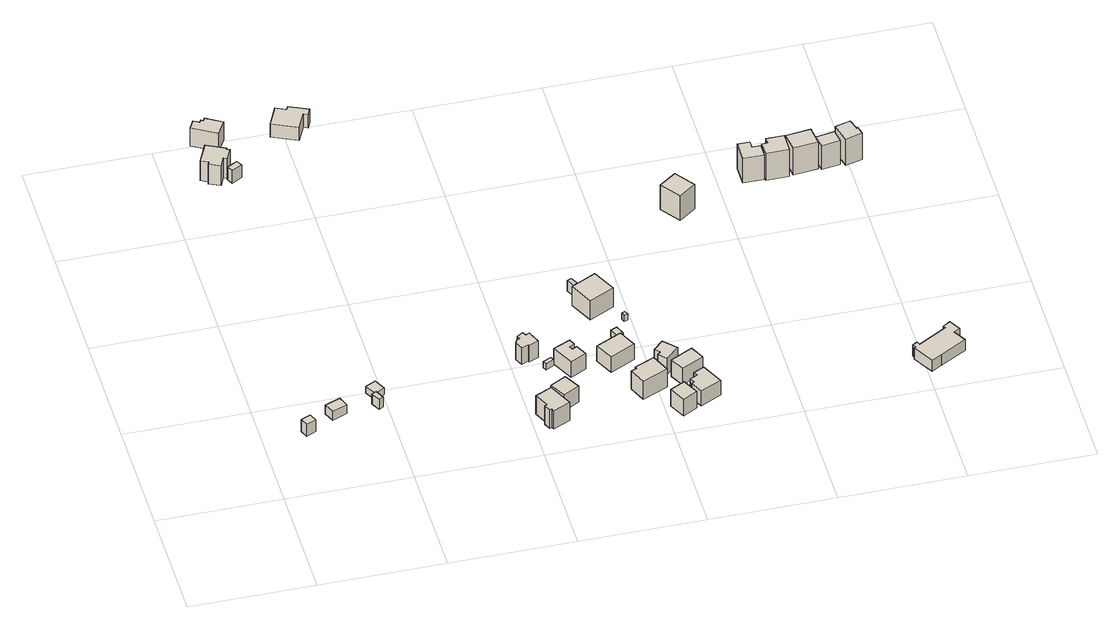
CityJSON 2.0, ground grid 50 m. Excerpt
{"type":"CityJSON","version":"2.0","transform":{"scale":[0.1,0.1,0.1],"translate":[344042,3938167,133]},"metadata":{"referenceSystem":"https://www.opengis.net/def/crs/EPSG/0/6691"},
"CityObjects":{
"building1":{"type":"Building","attributes":{"measuredHeight":6.3,"BuildingIDAttribute.prefecture":"14","BuildingIDAttribute.city":"14151","BuildingDetailAttribute.surveyYear":2015,"BuildingLandSlideRiskAttribute.description":"1","BuildingLandSlideRiskAttribute.areaType":"2"},"geometry":[{"type":"Solid","lod":"1","boundaries":[[[[0,1,2,3]],[[2,4,5,3]],[[1,6,4,2]],[[0,7,6,1]],[[3,5,7,0]],[[4,6,7,5]]]]}]},
"building2":{"type":"Building","attributes":{"measuredHeight":4.7,"BuildingIDAttribute.prefecture":"14","BuildingIDAttribute.city":"14151","BuildingDetailAttribute.surveyYear":2015,"BuildingLandSlideRiskAttribute.description":"1","BuildingLandSlideRiskAttribute.areaType":"2"},"geometry":[{"type":"Solid","lod":"1","boundaries":[[[[8,9,10,11]],[[10,12,13,11]],[[9,14,12,10]],[[8,15,14,9]],[[11,13,15,8]],[[12,14,15,13]]]]}]},
"building3":{"type":"Building","attributes":{"usage":"411","measuredHeight":10.7,"storeysAboveGround":2,"BuildingIDAttribute.prefecture":"14","BuildingIDAttribute.city":"14151","BuildingDetailAttribute.totalFloorArea":105.46,"BuildingDetailAttribute.buildingFootprintArea":52.73,"BuildingDetailAttribute.buildingStructureType":"610","BuildingDetailAttribute.buildingStructureOrgType":"2","BuildingDetailAttribute.orgUsage":"10","BuildingDetailAttribute.surveyYear":2015},"geometry":[{"type":"Solid","lod":"1","boundaries":[[[[16,17,18,19,20,21,22,23,24,25]],[[24,26,27,25]],[[23,28,26,24]],[[22,29,28,23]],[[21,30,29,22]],[[20,31,30,21]],[[19,32,31,20]],[[18,33,32,19]],[[17,34,33,18]],[[16,35,34,17]],[[25,27,35,16]],[[26,28,29,30,31,32,33,34,35,27]]]]}]},
"building4":{"type":"Building","attributes":{"measuredHeight":5.3,"BuildingIDAttribute.prefecture":"14","BuildingIDAttribute.city":"14151","BuildingDetailAttribute.surveyYear":2015,"BuildingLandSlideRiskAttribute.description":"1","BuildingLandSlideRiskAttribute.areaType":"2"},"geometry":[{"type":"Solid","lod":"1","boundaries":[[[[36,37,38,39]],[[38,40,41,39]],[[37,42,40,38]],[[36,43,42,37]],[[39,41,43,36]],[[40,42,43,41]]]]}]},
"building5":{"type":"Building","attributes":{"measuredHeight":4.3,"BuildingIDAttribute.prefecture":"14","BuildingIDAttribute.city":"14151","BuildingDetailAttribute.surveyYear":2015,"BuildingLandSlideRiskAttribute.description":"1","BuildingLandSlideRiskAttribute.areaType":"2"},"geometry":[{"type":"Solid","lod":"1","boundaries":[[[[44,45,46,47]],[[46,48,49,47]],[[45,50,48,46]],[[44,51,50,45]],[[47,49,51,44]],[[48,50,51,49]]]]}]},
"building6":{"type":"Building","attributes":{"measuredHeight":6.4,"BuildingIDAttribute.prefecture":"14","BuildingIDAttribute.city":"14151","BuildingDetailAttribute.surveyYear":2015},"geometry":[{"type":"Solid","lod":"1","boundaries":[[[[52,53,54,55]],[[54,56,57,55]],[[53,58,56,54]],[[52,59,58,53]],[[55,57,59,52]],[[56,58,59,57]]]]}]},
"building7":{"type":"Building","attributes":{"usage":"411","measuredHeight":10,"storeysAboveGround":2,"BuildingIDAttribute.prefecture":"14","BuildingIDAttribute.city":"14151","BuildingDetailAttribute.totalFloorArea":93.07,"BuildingDetailAttribute.buildingFootprintArea":46.53,"BuildingDetailAttribute.buildingStructureType":"601","BuildingDetailAttribute.buildingStructureOrgType":"1","BuildingDetailAttribute.orgUsage":"10","BuildingDetailAttribute.surveyYear":2015},"geometry":[{"type":"Solid","lod":"1","boundaries":[[[[60,61,62,63,64,65,66,67]],[[66,68,69,67]],[[65,70,68,66]],[[64,71,70,65]],[[63,72,71,64]],[[62,73,72,63]],[[61,74,73,62]],[[60,75,74,61]],[[67,69,75,60]],[[68,70,71,72,73,74,75,69]]]]}]},
"building8":{"type":"Building","attributes":{"usage":"411","measuredHeight":8,"storeysAboveGround":2,"BuildingIDAttribute.prefecture":"14","BuildingIDAttribute.city":"14151","BuildingDetailAttribute.totalFloorArea":197.4,"BuildingDetailAttribute.buildingFootprintArea":98.7,"BuildingDetailAttribute.buildingStructureType":"601","BuildingDetailAttribute.buildingStructureOrgType":"1","BuildingDetailAttribute.orgUsage":"10","BuildingDetailAttribute.surveyYear":2015},"geometry":[{"type":"Solid","lod":"1","boundaries":[[[[76,77,78,79,80,81,82,83]],[[82,84,85,83]],[[81,86,84,82]],[[80,87,86,81]],[[79,88,87,80]],[[78,89,88,79]],[[77,90,89,78]],[[76,91,90,77]],[[83,85,91,76]],[[84,86,87,88,89,90,91,85]]]]}]},
"building9":{"type":"Building","attributes":{"usage":"411","measuredHeight":10.4,"storeysAboveGround":2,"BuildingIDAttribute.prefecture":"14","BuildingIDAttribute.city":"14151","BuildingDetailAttribute.totalFloorArea":130.34,"BuildingDetailAttribute.buildingFootprintArea":65.17,"BuildingDetailAttribute.buildingStructureType":"610","BuildingDetailAttribute.buildingStructureOrgType":"2","BuildingDetailAttribute.orgUsage":"10","BuildingDetailAttribute.surveyYear":2015,"BuildingLandSlideRiskAttribute.description":"1","BuildingLandSlideRiskAttribute.areaType":"1"},"geometry":[{"type":"Solid","lod":"1","boundaries":[[[[92,93,94,95,96,97,98,99]],[[98,100,101,99]],[[97,102,100,98]],[[96,103,102,97]],[[95,104,103,96]],[[94,105,104,95]],[[93,106,105,94]],[[92,107,106,93]],[[99,101,107,92]],[[100,102,103,104,105,106,107,101]]]]}]},
"building10":{"type":"Building","attributes":{"usage":"411","measuredHeight":9.1,"storeysAboveGround":2,"BuildingIDAttribute.prefecture":"14","BuildingIDAttribute.city":"14151","BuildingDetailAttribute.totalFloorArea":59.56,"BuildingDetailAttribute.buildingFootprintArea":29.78,"BuildingDetailAttribute.buildingStructureType":"601","BuildingDetailAttribute.buildingStructureOrgType":"1","BuildingDetailAttribute.orgUsage":"10","BuildingDetailAttribute.surveyYear":2015,"BuildingLandSlideRiskAttribute.description":"1","BuildingLandSlideRiskAttribute.areaType":"1"},"geometry":[{"type":"Solid","lod":"1","boundaries":[[[[108,109,110,111,112,113,114,115,116,117,118]],[[117,119,120,118]],[[116,121,119,117]],[[115,122,121,116]],[[114,123,122,115]],[[113,124,123,114]],[[112,125,124,113]],[[111,126,125,112]],[[110,127,126,111]],[[109,128,127,110]],[[108,129,128,109]],[[118,120,129,108]],[[119,121,122,123,124,125,126,127,128,129,120]]]]}]},
"building11":{"type":"Building","attributes":{"usage":"413","measuredHeight":8.2,"storeysAboveGround":2,"BuildingIDAttribute.prefecture":"14","BuildingIDAttribute.city":"14151","BuildingDetailAttribute.totalFloorArea":75.56,"BuildingDetailAttribute.buildingFootprintArea":37.78,"BuildingDetailAttribute.buildingStructureType":"610","BuildingDetailAttribute.buildingStructureOrgType":"2","BuildingDetailAttribute.orgUsage":"30","BuildingDetailAttribute.surveyYear":2015},"geometry":[{"type":"Solid","lod":"1","boundaries":[[[[130,131,132,133]],[[132,134,135,133]],[[131,136,134,132]],[[130,137,136,131]],[[133,135,137,130]],[[134,136,137,135]]]]}]},
"building12":{"type":"Building","attributes":{"BuildingIDAttribute.prefecture":"14","BuildingIDAttribute.city":"14151","BuildingDetailAttribute.surveyYear":2015},"geometry":[{"type":"Solid","lod":"1","boundaries":[[[[138,139,140,141]],[[140,142,143,141]],[[139,144,142,140]],[[138,145,144,139]],[[141,143,145,138]],[[142,144,145,143]]]]}]},
"building13":{"type":"Building","attributes":{"usage":"422","measuredHeight":7.9,"storeysAboveGround":2,"BuildingIDAttribute.prefecture":"14","BuildingIDAttribute.city":"14151","BuildingDetailAttribute.totalFloorArea":95.09,"BuildingDetailAttribute.buildingFootprintArea":47.54,"BuildingDetailAttribute.buildingStructureType":"610","BuildingDetailAttribute.buildingStructureOrgType":"2","BuildingDetailAttribute.orgUsage":"137","BuildingDetailAttribute.surveyYear":2015},"geometry":[{"type":"Solid","lod":"1","boundaries":[[[[146,147,148,149,150,151,152,153]],[[152,154,155,153]],[[151,156,154,152]],[[150,157,156,151]],[[149,158,157,150]],[[148,159,158,149]],[[147,160,159,148]],[[146,161,160,147]],[[153,155,161,146]],[[154,156,157,158,159,160,161,155]]]]}]},
"building14":{"type":"Building","attributes":{"usage":"411","measuredHeight":7.9,"storeysAboveGround":2,"BuildingIDAttribute.prefecture":"14","BuildingIDAttribute.city":"14151","BuildingDetailAttribute.totalFloorArea":130.94,"BuildingDetailAttribute.buildingFootprintArea":65.47,"BuildingDetailAttribute.buildingStructureType":"610","BuildingDetailAttribute.buildingStructureOrgType":"2","BuildingDetailAttribute.orgUsage":"10","BuildingDetailAttribute.surveyYear":2015},"geometry":[{"type":"Solid","lod":"1","boundaries":[[[[162,163,164,165]],[[164,166,167,165]],[[163,168,166,164]],[[162,169,168,163]],[[165,167,169,162]],[[166,168,169,167]]]]}]},
"building15":{"type":"Building","attributes":{"measuredHeight":5.4,"BuildingIDAttribute.prefecture":"14","BuildingIDAttribute.city":"14151","BuildingDetailAttribute.surveyYear":2015,"BuildingLandSlideRiskAttribute.description":"1","BuildingLandSlideRiskAttribute.areaType":"1"},"geometry":[{"type":"Solid","lod":"1","boundaries":[[[[170,171,172,173]],[[172,174,175,173]],[[171,176,174,172]],[[170,177,176,171]],[[173,175,177,170]],[[174,176,177,175]]]]}]},
"building16":{"type":"Building","attributes":{"usage":"411","measuredHeight":10.3,"storeysAboveGround":2,"BuildingIDAttribute.prefecture":"14","BuildingIDAttribute.city":"14151","BuildingDetailAttribute.totalFloorArea":127.58,"BuildingDetailAttribute.buildingFootprintArea":63.79,"BuildingDetailAttribute.buildingStructureType":"601","BuildingDetailAttribute.buildingStructureOrgType":"1","BuildingDetailAttribute.orgUsage":"10","BuildingDetailAttribute.surveyYear":2015},"geometry":[{"type":"Solid","lod":"1","boundaries":[[[[178,179,180,181,182,183]],[[182,184,185,183]],[[181,186,184,182]],[[180,187,186,181]],[[179,188,187,180]],[[178,189,188,179]],[[183,185,189,178]],[[184,186,187,188,189,185]]]]}]},
"building17":{"type":"Building","attributes":{"measuredHeight":3.5,"BuildingIDAttribute.prefecture":"14","BuildingIDAttribute.city":"14151","BuildingDetailAttribute.surveyYear":2015},"geometry":[{"type":"Solid","lod":"1","boundaries":[[[[190,191,192,193]],[[192,194,195,193]],[[191,196,194,192]],[[190,197,196,191]],[[193,195,197,190]],[[194,196,197,195]]]]}]},
"building18":{"type":"Building","attributes":{"usage":"411","measuredHeight":10.6,"storeysAboveGround":2,"BuildingIDAttribute.prefecture":"14","BuildingIDAttribute.city":"14151","BuildingDetailAttribute.totalFloorArea":198.86,"BuildingDetailAttribute.buildingFootprintArea":99.43,"BuildingDetailAttribute.buildingStructureType":"601","BuildingDetailAttribute.buildingStructureOrgType":"1","BuildingDetailAttribute.orgUsage":"10","BuildingDetailAttribute.surveyYear":2015,"BuildingLandSlideRiskAttribute.description":"1","BuildingLandSlideRiskAttribute.areaType":"1"},"geometry":[{"type":"Solid","lod":"1","boundaries":[[[[198,199,200,201]],[[200,202,203,201]],[[199,204,202,200]],[[198,205,204,199]],[[201,203,205,198]],[[202,204,205,203]]]]}]},
"building19":{"type":"Building","attributes":{"usage":"411","measuredHeight":9,"storeysAboveGround":2,"BuildingIDAttribute.prefecture":"14","BuildingIDAttribute.city":"14151","BuildingDetailAttribute.totalFloorArea":67.85,"BuildingDetailAttribute.buildingFootprintArea":33.92,"BuildingDetailAttribute.buildingStructureType":"601","BuildingDetailAttribute.buildingStructureOrgType":"1","BuildingDetailAttribute.orgUsage":"10","BuildingDetailAttribute.surveyYear":2015},"geometry":[{"type":"Solid","lod":"1","boundaries":[[[[206,207,208,209]],[[208,210,211,209]],[[207,212,210,208]],[[206,213,212,207]],[[209,211,213,206]],[[210,212,213,211]]]]}]},
"building20":{"type":"Building","attributes":{"BuildingIDAttribute.prefecture":"14","BuildingIDAttribute.city":"14151","BuildingDetailAttribute.surveyYear":2015},"geometry":[{"type":"Solid","lod":"1","boundaries":[[[[214,215,216,217]],[[216,218,219,217]],[[215,220,218,216]],[[214,221,220,215]],[[217,219,221,214]],[[218,220,221,219]]]]}]},
"building21":{"type":"Building","attributes":{"usage":"411","measuredHeight":8.5,"storeysAboveGround":2,"BuildingIDAttribute.prefecture":"14","BuildingIDAttribute.city":"14151","BuildingDetailAttribute.totalFloorArea":62.32,"BuildingDetailAttribute.buildingFootprintArea":31.16,"BuildingDetailAttribute.buildingStructureType":"601","BuildingDetailAttribute.buildingStructureOrgType":"1","BuildingDetailAttribute.orgUsage":"10","BuildingDetailAttribute.surveyYear":2015},"geometry":[{"type":"Solid","lod":"1","boundaries":[[[[222,223,224,225,226,227]],[[226,228,229,227]],[[225,230,228,226]],[[224,231,230,225]],[[223,232,231,224]],[[222,233,232,223]],[[227,229,233,222]],[[228,230,231,232,233,229]]]]}]},
"building22":{"type":"Building","attributes":{"usage":"411","measuredHeight":9.1,"storeysAboveGround":2,"BuildingIDAttribute.prefecture":"14","BuildingIDAttribute.city":"14151","BuildingDetailAttribute.totalFloorArea":90.68,"BuildingDetailAttribute.buildingFootprintArea":45.34,"BuildingDetailAttribute.buildingStructureType":"601","BuildingDetailAttribute.buildingStructureOrgType":"1","BuildingDetailAttribute.orgUsage":"10","BuildingDetailAttribute.surveyYear":2015},"geometry":[{"type":"Solid","lod":"1","boundaries":[[[[234,235,236,237]],[[236,238,239,237]],[[235,240,238,236]],[[234,241,240,235]],[[237,239,241,234]],[[238,240,241,239]]]]}]},
"building23":{"type":"Building","attributes":{"usage":"411","measuredHeight":8.4,"storeysAboveGround":2,"BuildingIDAttribute.prefecture":"14","BuildingIDAttribute.city":"14151","BuildingDetailAttribute.totalFloorArea":113.86,"BuildingDetailAttribute.buildingFootprintArea":56.93,"BuildingDetailAttribute.buildingStructureType":"601","BuildingDetailAttribute.buildingStructureOrgType":"1","BuildingDetailAttribute.orgUsage":"10","BuildingDetailAttribute.surveyYear":2015},"geometry":[{"type":"Solid","lod":"1","boundaries":[[[[242,243,244,245,246,247,248,249]],[[248,250,251,249]],[[247,252,250,248]],[[246,253,252,247]],[[245,254,253,246]],[[244,255,254,245]],[[243,256,255,244]],[[242,257,256,243]],[[249,251,257,242]],[[250,252,253,254,255,256,257,251]]]]}]},
"building24":{"type":"Building","attributes":{"usage":"411","measuredHeight":17.3,"storeysAboveGround":2,"BuildingIDAttribute.prefecture":"14","BuildingIDAttribute.city":"14151","BuildingDetailAttribute.totalFloorArea":114.07,"BuildingDetailAttribute.buildingFootprintArea":57.04,"BuildingDetailAttribute.buildingStructureType":"601","BuildingDetailAttribute.buildingStructureOrgType":"1","BuildingDetailAttribute.orgUsage":"10","BuildingDetailAttribute.surveyYear":2015,"BuildingLandSlideRiskAttribute.description":"1","BuildingLandSlideRiskAttribute.areaType":"1"},"geometry":[{"type":"Solid","lod":"1","boundaries":[[[[258,259,260,261]],[[260,262,263,261]],[[259,264,262,260]],[[258,265,264,259]],[[261,263,265,258]],[[262,264,265,263]]]]}]},
"building25":{"type":"Building","attributes":{"usage":"411","measuredHeight":12.9,"storeysAboveGround":2,"BuildingIDAttribute.prefecture":"14","BuildingIDAttribute.city":"14151","BuildingDetailAttribute.totalFloorArea":83.03,"BuildingDetailAttribute.buildingFootprintArea":41.52,"BuildingDetailAttribute.buildingStructureType":"601","BuildingDetailAttribute.buildingStructureOrgType":"1","BuildingDetailAttribute.orgUsage":"10","BuildingDetailAttribute.surveyYear":2015,"BuildingLandSlideRiskAttribute.description":"1","BuildingLandSlideRiskAttribute.areaType":"1"},"geometry":[{"type":"Solid","lod":"1","boundaries":[[[[266,267,268,269,270,271]],[[270,272,273,271]],[[269,274,272,270]],[[268,275,274,269]],[[267,276,275,268]],[[266,277,276,267]],[[271,273,277,266]],[[272,274,275,276,277,273]]]]}]},
"building26":{"type":"Building","attributes":{"usage":"411","measuredHeight":16.5,"storeysAboveGround":2,"BuildingIDAttribute.prefecture":"14","BuildingIDAttribute.city":"14151","BuildingDetailAttribute.totalFloorArea":117.09,"BuildingDetailAttribute.buildingFootprintArea":58.54,"BuildingDetailAttribute.buildingStructureType":"601","BuildingDetailAttribute.buildingStructureOrgType":"1","BuildingDetailAttribute.orgUsage":"10","BuildingDetailAttribute.surveyYear":2015,"BuildingLandSlideRiskAttribute.description":"1","BuildingLandSlideRiskAttribute.areaType":"1"},"geometry":[{"type":"Solid","lod":"1","boundaries":[[[[278,279,280,281,282,283]],[[282,284,285,283]],[[281,286,284,282]],[[280,287,286,281]],[[279,288,287,280]],[[278,289,288,279]],[[283,285,289,278]],[[284,286,287,288,289,285]]]]}]},
"building27":{"type":"Building","attributes":{"usage":"411","measuredHeight":7.2,"storeysAboveGround":1,"BuildingIDAttribute.prefecture":"14","BuildingIDAttribute.city":"14151","BuildingDetailAttribute.totalFloorArea":149.62,"BuildingDetailAttribute.buildingFootprintArea":149.62,"BuildingDetailAttribute.buildingStructureType":"601","BuildingDetailAttribute.buildingStructureOrgType":"1","BuildingDetailAttribute.orgUsage":"10","BuildingDetailAttribute.surveyYear":2015},"geometry":[{"type":"Solid","lod":"1","boundaries":[[[[290,291,292,293,294,295,296,297,298,299,300,301,302,303]],[[302,304,305,303]],[[301,306,304,302]],[[300,307,306,301]],[[299,308,307,300]],[[298,309,308,299]],[[297,310,309,298]],[[296,311,310,297]],[[295,312,311,296]],[[294,313,312,295]],[[293,314,313,294]],[[292,315,314,293]],[[291,316,315,292]],[[290,317,316,291]],[[303,305,317,290]],[[304,306,307,308,309,310,311,312,313,314,315,316,317,305]]]]}]},
"building28":{"type":"Building","attributes":{"usage":"411","measuredHeight":14.2,"storeysAboveGround":2,"BuildingIDAttribute.prefecture":"14","BuildingIDAttribute.city":"14151","BuildingDetailAttribute.totalFloorArea":104.71,"BuildingDetailAttribute.buildingFootprintArea":52.35,"BuildingDetailAttribute.buildingStructureType":"601","BuildingDetailAttribute.buildingStructureOrgType":"1","BuildingDetailAttribute.orgUsage":"10","BuildingDetailAttribute.surveyYear":2015,"BuildingLandSlideRiskAttribute.description":"1","BuildingLandSlideRiskAttribute.areaType":"1"},"geometry":[{"type":"Solid","lod":"1","boundaries":[[[[318,319,320,321]],[[320,322,323,321]],[[319,324,322,320]],[[318,325,324,319]],[[321,323,325,318]],[[322,324,325,323]]]]}]},
"building29":{"type":"Building","attributes":{"usage":"411","measuredHeight":12.3,"storeysAboveGround":2,"BuildingIDAttribute.prefecture":"14","BuildingIDAttribute.city":"14151","BuildingDetailAttribute.totalFloorArea":58.77,"BuildingDetailAttribute.buildingFootprintArea":29.38,"BuildingDetailAttribute.buildingStructureType":"601","BuildingDetailAttribute.buildingStructureOrgType":"1","BuildingDetailAttribute.orgUsage":"10","BuildingDetailAttribute.surveyYear":2015,"BuildingLandSlideRiskAttribute.description":"1","BuildingLandSlideRiskAttribute.areaType":"1"},"geometry":[{"type":"Solid","lod":"1","boundaries":[[[[326,327,328,329]],[[328,330,331,329]],[[327,332,330,328]],[[326,333,332,327]],[[329,331,333,326]],[[330,332,333,331]]]]}]},
"building30":{"type":"Building","attributes":{"usage":"413","measuredHeight":14.3,"storeysAboveGround":2,"BuildingIDAttribute.prefecture":"14","BuildingIDAttribute.city":"14151","BuildingDetailAttribute.totalFloorArea":77.31,"BuildingDetailAttribute.buildingFootprintArea":38.66,"BuildingDetailAttribute.buildingStructureType":"601","BuildingDetailAttribute.buildingStructureOrgType":"1","BuildingDetailAttribute.orgUsage":"30","BuildingDetailAttribute.surveyYear":2015,"BuildingLandSlideRiskAttribute.description":"1","BuildingLandSlideRiskAttribute.areaType":"1"},"geometry":[{"type":"Solid","lod":"1","boundaries":[[[[334,335,336,337,338,339]],[[338,340,341,339]],[[337,342,340,338]],[[336,343,342,337]],[[335,344,343,336]],[[334,345,344,335]],[[339,341,345,334]],[[340,342,343,344,345,341]]]]}]}
},
"vertices":[
[138,151,201],[151,119,201],[111,102,201],[98,134,201],[111,102,260],[98,134,260],[151,119,260],[138,151,260],
[269,219,212],[285,177,212],[224,153,212],[207,194,212],[224,153,256],[207,194,256],[285,177,256],[269,219,256],
[42,1370,478],[116,1334,478],[113,1329,478],[127,1322,478],[104,1275,478],[91,1282,478],[72,1242,478],[28,1263,478],[33,1274,478],[3,1289,478],[33,1274,577],[3,1289,577],[28,1263,577],[72,1242,577],[91,1282,577],[104,1275,577],[127,1322,577],[113,1329,577],[116,1334,577],[42,1370,577],
[410,182,201],[392,219,201],[410,228,201],[428,191,201],[410,228,251],[428,191,251],[392,219,251],[410,182,251],
[448,250,208],[407,230,208],[383,277,208],[425,298,208],[383,277,240],[425,298,240],[407,230,240],[448,250,240],
[116,1245,478],[103,1269,478],[145,1292,478],[158,1268,478],[145,1292,541],[158,1268,541],[103,1269,541],[116,1245,541],
[33,1517,483],[57,1504,483],[63,1514,483],[71,1509,483],[79,1521,483],[143,1484,483],[109,1426,483],[13,1482,483],[109,1426,573],[13,1482,573],[143,1484,573],[79,1521,573],[71,1509,573],[63,1514,573],[57,1504,573],[33,1517,573],
[348,1516,504],[389,1497,504],[396,1512,504],[473,1477,504],[460,1448,504],[442,1457,504],[409,1387,504],[309,1434,504],[409,1387,570],[309,1434,570],[442,1457,570],[460,1448,570],[473,1477,570],[396,1512,570],[389,1497,570],[348,1516,570],
[1113,62,95],[1044,30,95],[1039,42,95],[1030,38,95],[1018,65,95],[1027,70,95],[1000,129,95],[1066,161,95],[1000,129,186],[1066,161,186],[1027,70,186],[1018,65,186],[1030,38,186],[1039,42,186],[1044,30,186],[1113,62,186],
[1032,371,143],[1003,359,143],[989,392,143],[996,407,143],[1009,413,143],[1004,427,143],[1028,443,143],[1036,427,143],[1052,435,143],[1073,382,143],[1034,366,143],[1073,382,225],[1034,366,225],[1052,435,225],[1036,427,225],[1028,443,225],[1004,427,225],[1009,413,225],[996,407,225],[989,392,225],[1003,359,225],[1032,371,225],
[1069,177,101],[1133,212,101],[1169,148,101],[1104,112,101],[1169,148,181],[1104,112,181],[1133,212,181],[1069,177,181],
[1085,309,141],[1077,325,141],[1110,341,141],[1118,326,141],[1110,341,171],[1118,326,171],[1077,325,171],[1085,309,171],
[1124,349,128],[1193,380,128],[1205,355,128],[1184,344,128],[1191,329,128],[1210,339,128],[1233,292,128],[1168,260,128],[1233,292,205],[1168,260,205],[1210,339,205],[1191,329,205],[1184,344,205],[1205,355,205],[1193,380,205],[1124,349,205],
[1391,390,113],[1426,316,113],[1324,267,113],[1288,341,113],[1324,267,189],[1288,341,189],[1426,316,189],[1391,390,189],
[1264,695,163],[1281,703,163],[1297,672,163],[1280,663,163],[1297,672,216],[1280,663,216],[1281,703,216],[1264,695,216],
[1404,194,89],[1400,203,89],[1480,238,89],[1513,162,89],[1410,117,89],[1380,184,89],[1410,117,178],[1380,184,178],[1513,162,178],[1480,238,178],[1400,203,178],[1404,194,178],
[1368,446,128],[1394,457,128],[1409,420,128],[1383,409,128],[1409,420,160],[1383,409,160],[1394,457,160],[1368,446,160],
[1369,691,136],[1416,596,136],[1315,547,136],[1269,642,136],[1315,547,231],[1269,642,231],[1416,596,231],[1369,691,231],
[1562,99,76],[1595,34,76],[1536,4,76],[1503,69,76],[1536,4,159],[1503,69,159],[1595,34,159],[1562,99,159],
[1431,530,129],[1445,536,129],[1452,519,129],[1438,514,129],[1452,519,159],[1438,514,159],[1445,536,159],[1431,530,159],
[1511,262,96],[1493,281,96],[1534,320,96],[1581,272,96],[1529,222,96],[1500,252,96],[1529,222,177],[1500,252,177],[1581,272,177],[1534,320,177],[1493,281,177],[1511,262,177],
[1662,208,85],[1573,163,85],[1544,221,85],[1633,266,85],[1544,221,167],[1633,266,167],[1573,163,167],[1662,208,167],
[1589,92,77],[1600,97,77],[1590,118,77],[1620,132,77],[1612,149,77],[1655,170,77],[1698,82,77],[1614,41,77],[1698,82,151],[1614,41,151],[1655,170,151],[1612,149,151],[1620,132,151],[1590,118,151],[1600,97,151],[1589,92,151],
[1709,1039,177],[1778,1088,177],[1834,1010,177],[1766,961,177],[1834,1010,299],[1766,961,299],[1778,1088,299],[1709,1039,299],
[2039,1175,192],[2088,1175,192],[2088,1146,192],[2122,1146,192],[2122,1091,192],[2039,1092,192],[2122,1091,314],[2039,1092,314],[2122,1146,314],[2088,1146,314],[2088,1175,314],[2039,1175,314],
[2152,1159,174],[2152,1184,174],[2222,1184,174],[2222,1104,174],[2130,1103,174],[2130,1159,174],[2130,1103,309],[2130,1159,309],[2222,1104,309],[2222,1184,309],[2152,1184,309],[2152,1159,309],
[2664,184,1],[2556,123,1],[2517,100,1],[2468,184,1],[2476,188,1],[2467,203,1],[2487,215,1],[2495,201,1],[2557,237,1],[2609,267,1],[2603,277,1],[2634,296,1],[2660,250,1],[2635,235,1],[2660,250,55],[2635,235,55],[2634,296,55],[2603,277,55],[2609,267,55],[2557,237,55],[2495,201,55],[2487,215,55],[2467,203,55],[2476,188,55],[2468,184,55],[2517,100,55],[2556,123,55],[2664,184,55],
[2229,1184,174],[2327,1195,174],[2336,1119,174],[2238,1108,174],[2336,1119,308],[2238,1108,308],[2327,1195,308],[2229,1184,308],
[2342,1178,163],[2417,1190,163],[2426,1135,163],[2351,1123,163],[2426,1135,281],[2351,1123,281],[2417,1190,281],[2342,1178,281],
[2430,1230,139],[2492,1247,139],[2505,1201,139],[2510,1202,139],[2519,1168,139],[2451,1150,139],[2519,1168,269],[2451,1150,269],[2510,1202,269],[2505,1201,269],[2492,1247,269],[2430,1230,269]
]}
